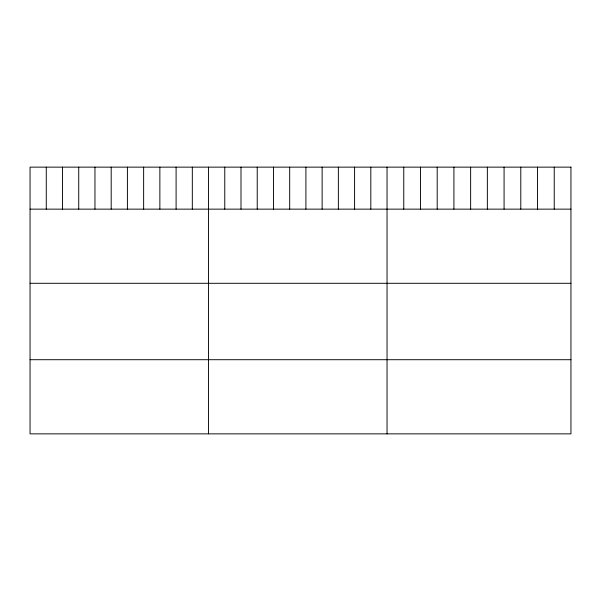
<?xml version="1.0" encoding="UTF-8"?>
<svg xmlns="http://www.w3.org/2000/svg" width="601" height="601" viewBox="0 0 601 601"><rect width="100%" height="100%" fill="white"/><g stroke="black" fill="none" stroke-linecap="round" stroke-linejoin="round"><path stroke-width="0.9" d="M30.05 209.14L570.95 209.14M30.05 283.296L570.95 283.296M30.05 359.706L570.95 359.706M554.235 167.138L554.235 209.14M537.512 167.138L537.512 209.14M520.797 167.138L520.797 209.14M504.074 167.138L504.074 209.14M487.358 167.138L487.358 209.14M470.636 167.138L470.636 209.14M453.92 167.138L453.92 209.14M437.197 167.138L437.197 209.14M420.482 167.138L420.482 209.14M403.759 167.138L403.759 209.14M387.044 167.138L387.044 433.862M370.817 167.138L370.817 209.14M354.59 167.138L354.59 209.14M338.363 167.138L338.363 209.14M322.136 167.138L322.136 209.14M305.909 167.138L305.909 209.14M289.682 167.138L289.682 209.14M273.455 167.138L273.455 209.14M257.228 167.138L257.228 209.14M241.001 167.138L241.001 209.14M224.774 167.138L224.774 209.14M208.547 167.138L208.547 433.862M192.32 167.138L192.32 209.14M176.093 167.138L176.093 209.14M159.866 167.138L159.866 209.14M143.639 167.138L143.639 209.14M127.412 167.138L127.412 209.14M111.185 167.138L111.185 209.14M94.958 167.138L94.958 209.14M78.731 167.138L78.731 209.14M62.504 167.138L62.504 209.14M46.277 167.138L46.277 209.14M570.95 167.138L30.05 167.138L30.05 433.862L570.95 433.862L570.95 167.138"/></g></svg>
